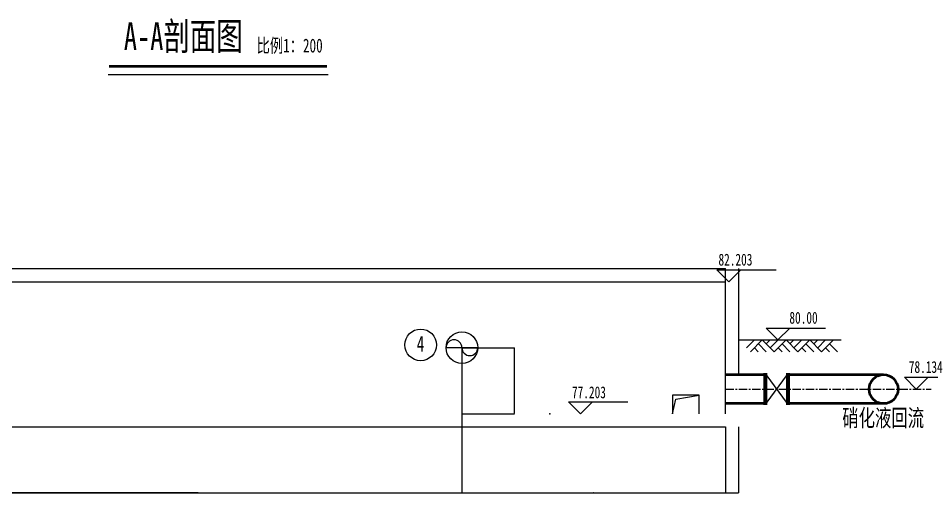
# Model space of a CAD drawing. Header units: millimetres. Extents: x -299291 to 688124, y -407813 to 623474.
# Drawn here: x 290102 to 324741, y -96664 to -78685 of the extents above; entities that cross this region are included whole.
import ezdxf

# ---------------------------------------------------------------- set-up
doc = ezdxf.new("R2010")
doc.units = ezdxf.units.MM
doc.linetypes.add('CENTER', pattern=[50.8, 31.75, -6.35, 6.35, -6.35])
doc.layers.add('硝化液回流管', color=5, linetype='Continuous', lineweight=53)
doc.layers.add('轴线', color=6, linetype='CENTER')
doc.styles.get("Standard").update_dxf_attribs({"font": 'txt', "bigfont": 'gbcbig.shx'})
doc.styles.add('样式 3', font='', dxfattribs={"width": 0.7, "height": 1000})
doc.styles.add('长仿宋体', font='simfang.ttf', dxfattribs={"width": 0.7})
doc.styles.get('样式 3').set_extended_font_data('FangSong_GB2312')
doc.dimstyles.new('ISO-25', dxfattribs={"dimtxt": 2.5, "dimasz": 2.5, "dimexe": 1.25, "dimexo": 0.625, "dimtad": 1, "dimtxsty": 'Standard', "dimcen": 2.5, "dimadec": 0, "dimazin": 0, "dimtfac": 1, "dimtmove": 0, "dimatfit": 3, "dimfxl": 1, "dimarcsym": 0})

# ---------------------------------------------------------------- blocks, each defined once
blk = doc.blocks.new('biao')
for p, q in [((39035, 59304), (42035, 59304)), ((39035, 59304), (39635, 59304)), ((39635, 58704), (39035, 59304)), ((39635, 58704), (40235, 59304))]:
    blk.add_line(p, q)
blk = doc.blocks.new('*D127')
at = {"color": 0, "lineweight": -2, "ltscale": 20, "transparency": 16777216}
for p, q in [((306924, -94170), (306924, -96664)), ((316924, -94170), (316924, -96664)), ((306926, -96663), (316921, -96663))]:
    blk.add_line(p, q, dxfattribs=at)
at = {"color": 0, "ltscale": 20, "transparency": 16777216}
for points in [[(306926, -96662), (306926, -96663), (306924, -96663)], [(316921, -96662), (316921, -96663), (316924, -96663)]]:
    blk.add_solid(points, dxfattribs=at)
at = {"layer": 'Defpoints', "color": 0, "ltscale": 20, "transparency": 16777216}
for p in [(306924, -94169), (316924, -94169), (316924, -96663)]:
    blk.add_point(p, dxfattribs=at)
at = {"color": 0, "ltscale": 20, "transparency": 16777216, "insert": (311924, -96661), "char_height": 2.5, "attachment_point": 5}
blk.add_mtext('10000', dxfattribs=at)
blk = doc.blocks.new('*D149')
at = {"color": 0, "lineweight": -2, "ltscale": 20, "transparency": 16777216}
for p, q in [((316916, -94170), (316916, -96664)), ((317416, -94170), (317416, -96664)), ((316919, -96663), (317414, -96663))]:
    blk.add_line(p, q, dxfattribs=at)
at = {"color": 0, "ltscale": 20, "transparency": 16777216}
for points in [[(316919, -96662), (316919, -96663), (316916, -96663)], [(317414, -96662), (317414, -96663), (317416, -96663)]]:
    blk.add_solid(points, dxfattribs=at)
at = {"layer": 'Defpoints', "color": 0, "ltscale": 20, "transparency": 16777216}
for p in [(316916, -94169), (317416, -94169), (317416, -96663)]:
    blk.add_point(p, dxfattribs=at)
at = {"color": 0, "ltscale": 20, "transparency": 16777216, "insert": (317166, -96661), "char_height": 2.5, "attachment_point": 5}
blk.add_mtext('500', dxfattribs=at)
blk = doc.blocks.new('*D168')
at = {"color": 0, "lineweight": -2, "ltscale": 20, "transparency": 16777216}
for p, q in [((306914, -91169), (308925, -91169)), ((308924, -93667), (308924, -91172)), ((306924, -93669), (308925, -93669))]:
    blk.add_line(p, q, dxfattribs=at)
at = {"color": 0, "ltscale": 20, "transparency": 16777216}
for points in [[(308923, -91172), (308924, -91172), (308924, -91169)], [(308923, -93667), (308924, -93667), (308924, -93669)]]:
    blk.add_solid(points, dxfattribs=at)
at = {"layer": 'Defpoints', "color": 0, "ltscale": 20, "transparency": 16777216}
for p in [(306914, -91169), (308924, -91169), (306924, -93669)]:
    blk.add_point(p, dxfattribs=at)
at = {"color": 0, "ltscale": 20, "transparency": 16777216, "insert": (308922, -92419), "char_height": 2.5, "attachment_point": 5, "rotation": 90}
blk.add_mtext('2500', dxfattribs=at)
blk = doc.blocks.new('*D170')
at = {"color": 0, "lineweight": -2, "ltscale": 20, "transparency": 16777216}
for p, q in [((286924, -94170), (286924, -96664)), ((306924, -94170), (306924, -96664)), ((286926, -96663), (306921, -96663))]:
    blk.add_line(p, q, dxfattribs=at)
at = {"color": 0, "ltscale": 20, "transparency": 16777216}
for points in [[(286926, -96662), (286926, -96663), (286924, -96663)], [(306921, -96662), (306921, -96663), (306924, -96663)]]:
    blk.add_solid(points, dxfattribs=at)
at = {"layer": 'Defpoints', "color": 0, "ltscale": 20, "transparency": 16777216}
for p in [(286924, -94169), (306924, -94169), (306924, -96663)]:
    blk.add_point(p, dxfattribs=at)
at = {"color": 0, "ltscale": 20, "transparency": 16777216, "insert": (296924, -96661), "char_height": 2.5, "attachment_point": 5}
blk.add_mtext('20000', dxfattribs=at)

msp = doc.modelspace()

# ---------------------------------------------------------------- linework, layer by layer
at = {"lineweight": 53}
msp.add_line((301803.09, -80508.167), (293544.206, -80508.167), dxfattribs=at)
at = {"ltscale": 10}
for p, q in [((301847.706, -80832.323), (293513.147, -80832.323)), ((318466.24, -93288.089), (319266.24, -92188.089)), ((319266.24, -93288.089), (318466.24, -92188.089))]:
    msp.add_line(p, q, dxfattribs=at)
at = {"color": 0, "ltscale": 20}
msp.add_line((275416.954, -88169.393), (316923.648, -88169.393), dxfattribs=at)
at = {"ltscale": 20}
for p, q in [((316916.24, -93669.393), (316916.24, -88169.393)), ((317416.24, -88169.393), (317416.24, -92188.089)), ((306923.648, -91169.393), (306923.648, -94287.209)), ((315916.24, -92969.393), (314916.24, -92969.393)), ((314916.24, -92969.393), (314916.24, -93669.393)), ((314916.24, -93669.393), (315042.847, -93117.569)), ((315042.847, -93117.569), (315916.24, -92969.393)), ((315916.24, -93669.393), (315916.24, -92969.393)), ((276416.954, -94169.393), (316923.648, -94169.393))]:
    msp.add_line(p, q, dxfattribs=at)
at = {"color": 4, "ltscale": 20}
msp.add_line((276923.648, -88669.393), (316923.648, -88669.393), dxfattribs=at)
for p, q in [((317416.24, -90872.393), (321306.179, -90872.393)), ((317416.24, -90872.393), (321306.179, -90872.393)), ((318016.24, -90872.393), (317715.776, -91172.857)), ((318316.24, -90872.393), (317866.24, -91322.393)), ((318165.917, -91022.716), (318465.595, -91322.393)), ((318316.24, -90872.393), (318766.24, -91322.393)), ((318616.24, -90872.393), (318465.776, -91022.857)), ((318916.24, -90872.393), (318615.776, -91172.857)), ((319216.24, -90872.393), (318766.24, -91322.393)), ((319065.917, -91022.716), (319365.595, -91322.393)), ((319216.24, -90872.393), (319666.24, -91322.393)), ((319516.24, -90872.393), (319365.776, -91022.857)), ((319816.24, -90872.393), (319515.776, -91172.857)), ((320116.24, -90872.393), (319666.24, -91322.393)), ((319965.917, -91022.716), (320265.595, -91322.393)), ((320116.24, -90872.393), (320566.24, -91322.393)), ((320416.24, -90872.393), (320265.776, -91022.857)), ((320716.24, -90872.393), (320415.776, -91172.857)), ((321016.24, -90872.393), (320566.24, -91322.393)), ((320865.917, -91022.716), (321165.595, -91322.393)), ((307523.648, -91169.393), (306323.648, -91169.393)), ((318015.917, -91172.716), (318165.595, -91322.393)), ((318915.917, -91172.716), (319065.595, -91322.393)), ((319815.917, -91172.716), (319965.595, -91322.393)), ((320715.917, -91172.716), (320865.595, -91322.393))]:
    msp.add_line(p, q)
at = {"color": 2, "ltscale": 10}
for q in [(276923.648, -96662.789), (280123.648, -96662.789), (316923.648, -96662.789), (313723.648, -96662.789)]:
    msp.add_line((296923.648, -96662.789), q, dxfattribs=at)
at = {"ltscale": 20}
msp.add_circle((305362.305, -91060.792), 600, dxfattribs=at)
for radius in [600, 10]:
    msp.add_circle((306923.648, -91169.393), radius)
for centre, start, end in [((306623.648, -91169.393), 0, 180), ((307223.648, -91169.393), 180, 0)]:
    msp.add_arc(centre, 300, start, end)
msp.add_point((310256.981, -93669.393))
at = {"layer": '硝化液回流管', "ltscale": 10}
for p, q in [((318416.24, -93338.089), (318416.24, -92138.089)), ((318466.24, -93338.089), (318466.24, -92138.089)), ((319266.24, -93338.089), (319266.24, -92138.089)), ((319316.24, -93338.089), (319316.24, -92138.089)), ((316916.24, -92188.089), (318416.24, -92188.089)), ((319316.24, -92188.089), (322916.24, -92188.089)), ((318416.24, -93288.089), (316916.24, -93288.089)), ((322916.24, -93288.089), (319316.24, -93288.089))]:
    msp.add_line(p, q, dxfattribs=at)
at = {"layer": '硝化液回流管', "ltscale": 20}
msp.add_circle((322916.24, -92738.089), 550, dxfattribs=at)
at = {"layer": '轴线', "ltscale": 10}
msp.add_line((316916.24, -92738.089), (324719.875, -92738.089), dxfattribs=at)

# ---------------------------------------------------------------- block references
at = {"xscale": 0.75, "yscale": 0.75, "zscale": 0.75}
for p in [(287320.638, -132697.642), (289180.534, -134900.642), (294426.363, -136766.338), (281694.734, -137697.642)]:
    msp.add_blockref('biao', p, dxfattribs=at)

# ---------------------------------------------------------------- texts
at = {"lineweight": -3, "insert": (298612.578, -78842.27), "char_height": 1050, "width": 7330.98649, "attachment_point": 3, "style": '长仿宋体'}
msp.add_mtext('A-A剖面图', dxfattribs=at)
for s, insert, char_height, width, attachment_point, style in [('\\pt32140;比例1：200', (301646.078, -79455.705), 525, 25456.71758, 3, '长仿宋体'), ('82.203', (316654.571, -87605.755), 450, 734.71586, 1, '样式 3'), ('80.00', (319343.852, -89808.755), 450, 734.71586, 1, '样式 3'), ('4', (305211.67, -90723.093), 600, 25456.71758, 1, '长仿宋体'), ('78.134', (323872.058, -91674.451), 450, 734.71586, 1, '样式 3'), ('77.203', (311099.584, -93090.533), 450, 734.71586, 7, '样式 3'), ('硝化液回流', (324451.251, -93502.577), 650, 4858.88806, 3, '长仿宋体')]:
    msp.add_mtext(s, dxfattribs=dict(insert=insert, char_height=char_height, width=width, attachment_point=attachment_point, style=style))

# ---------------------------------------------------------------- dimensions: what is measured, and where the dimension line sits
at = {"ltscale": 20}
dim = msp.add_linear_dim(base=(308923.648, -91169.393), p1=(306923.648, -93669.393), p2=(306913.648, -91169.393), angle=90, dimstyle='ISO-25', dxfattribs=at)
dim.commit()
dim.dimension.update_dxf_attribs({"geometry": '*D168', "text_midpoint": (308921.773, -92419.393)})
for base, p1, p2, picture, middle in [((306923.648, -96662.789), (286923.648, -94169.393), (306923.648, -94169.393), '*D170', (296923.648, -96660.914)), ((316923.648, -96662.789), (306923.648, -94169.393), (316923.648, -94169.393), '*D127', (311923.648, -96660.914)), ((317416.24, -96662.789), (316916.24, -94169.393), (317416.24, -94169.393), '*D149', (317166.24, -96660.914))]:
    dim = msp.add_linear_dim(base=base, p1=p1, p2=p2, dimstyle='ISO-25', dxfattribs=at)
    dim.commit()
    dim.dimension.update_dxf_attribs({"geometry": picture, "text_midpoint": middle})

doc.saveas('drawing.dxf')
